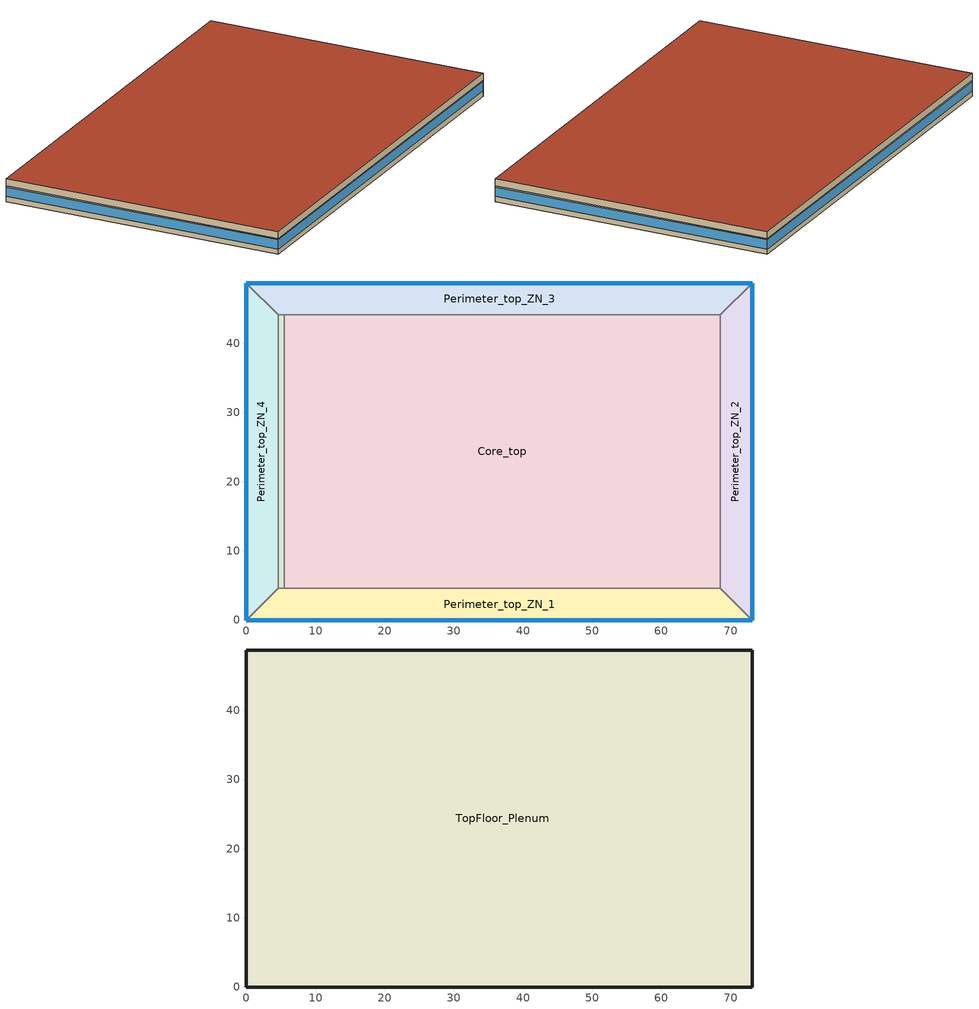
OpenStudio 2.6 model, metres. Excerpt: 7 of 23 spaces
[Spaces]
DataCenter_top_ZN_6
 floor adiabatic (BTAP-Int-Wall): 5.49,44.16 5.49,4.57 4.57,4.57 4.57,44.16 z43.6
 wall to Perimeter_top_ZN_4: 4.57,44.16 4.57,4.57 z43.6:46.34
 wall to Core_top: 5.49,4.57 5.49,44.16 z43.6:46.34
 wall to Perimeter_top_ZN_3: 5.49,44.16 4.57,44.16 z43.6:46.34
 wall to Perimeter_top_ZN_1: 4.57,4.57 5.49,4.57 z43.6:46.34
Perimeter_top_ZN_3
 floor adiabatic (BTAP-Int-Wall): 73.11,48.74 68.53,44.16 4.57,44.16 0,48.74 z43.6
 wall outside: 73.11,48.74 0,48.74 z43.6:46.34
 wall to Core_top: 5.49,44.16 68.53,44.16 z43.6:46.34
 wall to Perimeter_top_ZN_2: 68.53,44.16 73.11,48.74 z43.6:46.34
 wall to Perimeter_top_ZN_4: 0,48.74 4.57,44.16 z43.6:46.34
 window: 73.11,48.74 0,48.74 z44.51:46.1
Core_top
 floor adiabatic (BTAP-Int-Wall): 68.53,44.16 68.53,4.57 5.49,4.57 5.49,44.16 z43.6
 wall to Perimeter_top_ZN_1: 5.49,4.57 68.53,4.57 z43.6:46.34
 wall to Perimeter_top_ZN_2: 68.53,4.57 68.53,44.16 z43.6:46.34
Perimeter_top_ZN_2
 floor adiabatic (BTAP-Int-Wall): 73.11,48.74 73.11,0 68.53,4.57 68.53,44.16 z43.6
 wall outside: 73.11,0 73.11,48.74 z43.6:46.34
 wall to Perimeter_top_ZN_1: 68.53,4.57 73.11,0 z43.6:46.34
 window: 73.11,0 73.11,48.74 z44.51:46.1
Perimeter_top_ZN_1
 floor adiabatic (BTAP-Int-Wall): 68.53,4.57 73.11,0 0,0 4.57,4.57 z43.6
 wall outside: 0,0 73.11,0 z43.6:46.34
 wall to Perimeter_top_ZN_4: 4.57,4.57 0,0 z43.6:46.34
 window: 0,0 73.11,0 z44.51:46.1
Perimeter_top_ZN_4
 floor adiabatic (BTAP-Int-Wall): 0,48.74 4.57,44.16 4.57,4.57 0,0 z43.6
 wall outside: 0,48.74 0,0 z43.6:46.34
 window: 0,48.74 0,0 z44.51:46.1
TopFloor_Plenum
 floor to Perimeter_top_ZN_3: 73.11,48.74 68.53,44.16 4.57,44.16 0,48.74 z46.34
 floor to Perimeter_top_ZN_2: 73.11,48.74 73.11,0 68.53,4.57 68.53,44.16 z46.34
 floor to Perimeter_top_ZN_1: 68.53,4.57 73.11,0 0,0 4.57,4.57 z46.34
 floor to Perimeter_top_ZN_4: 0,48.74 4.57,44.16 4.57,4.57 0,0 z46.34
 floor to DataCenter_top_ZN_6: 5.49,44.16 5.49,4.57 4.57,4.57 4.57,44.16 z46.34
 floor to Core_top: 68.53,44.16 68.53,4.57 5.49,4.57 5.49,44.16 z46.34
 wall outside: 0,0 73.11,0 73.11,48.74 0,48.74 0,0 z46.34:47.56
 roof outside: 73.11,0 73.11,48.74 0,48.74 0,0 z47.56
[Building]
LargeOffice-CAN_BC_Vancouver.Intl.AP.718920_CWEC2016.epw created: 2018-09-14 14:09:40 +0000: North Axis {deg}=0; Default Construction Set=BTAP-Mass at hdd = 2800.0; Standards Number of Stories=13; Standards Number of Above Ground Stories=12; Standards Building Type=LargeOffice
[Site]
Vancouver Intl AP_BC_CAN: Latitude {deg}=49.195; Longitude {deg}=-123.184; Time Zone {hr}=-8; Elevation {m}=4.3
[Site:WaterMainsTemperature]
Calculation Method=Correlation; Annual Average Outdoor Air Temperature {C}=10.4083; Maximum Difference In Monthly Average Outdoor Air Temperatures {deltaC}=14.1
[Site:GroundTemperature:BuildingSurface]
19.527, 19.502, 19.536, 19.598, 20.002, 21.64, 22.225, 22.375, 21.449, 20.121, 19.802, 19.633
[SizingPeriod:DesignDay] Barometric Pressure {Pa}=101273; Sky Clearness=0; Rain Indicator=0; Snow Indicator=0; Day of Month=21; Daylight Saving Time Indicator=0; Humidity Indicating Type=Wetbulb; Dry-Bulb Temperature Range Modifier Type=DefaultMultipliers
Name | Maximum Dry-Bulb Temperature {C} | Daily Dry-Bulb Temperature Range {deltaC} | Humidity Indicating Conditions at Maximum Dry-Bulb | Wind Speed {m/s} | Wind Direction {deg} | Month | Day Type | Solar Model Indicator | ASHRAE Taub | ASHRAE Taud
Vancouver Intl AP Ann Htg 99.6% Condns DB | -6.1 | 0 | -6.1 | 3 | 100 | 12 | WinterDesignDay | ASHRAEClearSky
Vancouver Intl AP Ann Clg .4% Condns DB=>MWB | 25.1 | 7.6 | 18.5 | 3.7 | 300 | 7 | SummerDesignDay | ASHRAETau | 0.359 | 2.485
[Material:NoMass] Roughness=Smooth; Thermal Absorptance=0.9; Solar Absorptance=0.7
Name | Thermal Resistance {m2-K/W} | Visible Absorptance
Typical Carpet Pad; Typical Carpet Pad 1 | 0.21648 | 0.8
Typical Insulation 1 | 4.14482 | 0.7
Typical Insulation 2 | 2.90366 | 0.7
Typical Insulation 3 | 4.40527 | 0.7
Typical Carpet Pad 2 | 1.25503 | 0.8
Typical Carpet Pad 3; Typical Carpet Pad 4 | 1.69459 | 0.8
Typical Insulation 4 | 0.416649 | 0.7
Typical Insulation 5 | 0.416667 | 0.7
[Material]
Name | Roughness | Thickness {m} | Conductivity {W/m-K} | Density {kg/m3} | Specific Heat {J/kg-K} | Thermal Absorptance | Solar Absorptance | Visible Absorptance
G05 25mm wood | MediumSmooth | 0.0254 | 0.15 | 608 | 1630 | 0.9 | 0.5 | 0.5
100mm Normalweight concrete floor 1 | MediumSmooth | 0.1016 | 2.31 | 2322 | 832
G01 13mm gypsum board 1 | Smooth | 0.0127 | 0.16 | 800 | 1090 | 0.9 | 0.7 | 0.5
4 in. Normalweight Concrete Floor 1 | MediumRough | 0.1016 | 2.31 | 2322 | 832 | 0.9 | 0.7 | 0.7
1IN Stucco 1 | Smooth | 0.0253 | 0.6918 | 1858 | 837 | 0.9 | 0.7 | 0.92
8IN CONCRETE HW RefBldg 1 | Rough | 0.2032 | 1.311 | 2240 | 836.8 | 0.9 | 0.7 | 0.7
1/2IN Gypsum 1 | Smooth | 0.0127 | 0.16 | 784.9 | 830 | 0.9 | 0.4 | 0.4
Metal Roof Surface 1; F08 Metal surface 1 | Smooth | 0.0008 | 45.28 | 7824 | 500 | 0.9 | 0.7 | 0.7
6 in. Normalweight Concrete Floor 1; 6 in. Normalweight Concrete Floor 2; 6 in. Normalweight Concrete Floor 3 | MediumRough | 0.1524 | 2.31 | 2322 | 832 | 0.9 | 0.7 | 0.7
[Construction]
BTAP-Int-Partition; BTAP-Int-Door: G05 25mm wood
BTAP-Int-Floor: 100mm Normalweight concrete floor 1, Typical Carpet Pad
BTAP-Int-Wall: G01 13mm gypsum board 1, G01 13mm gypsum board 1
BTAP-Int-Ceiling: Typical Carpet Pad, 100mm Normalweight concrete floor 1
BTAP-Int-Window: SimpleGlazing
BTAP-Ext-Floor-Mass:U-0.227: Typical Insulation 1, 4 in. Normalweight Concrete Floor 1, Typical Carpet Pad 1
BTAP-Ext-Wall-Mass:U-0.315: 1IN Stucco 1, 8IN CONCRETE HW RefBldg 1, Typical Insulation 2, 1/2IN Gypsum 1
BTAP-Ext-Roof-Metal:U-0.227: Metal Roof Surface 1, Typical Insulation 3
BTAP-Grnd-Floor-Mass:U-0.757: 6 in. Normalweight Concrete Floor 1, Typical Carpet Pad 2
BTAP-Grnd-Wall-Mass:U-0.568: 6 in. Normalweight Concrete Floor 2, Typical Carpet Pad 3
BTAP-Grnd-Roof-Mass:U-0.568: 6 in. Normalweight Concrete Floor 3, Typical Carpet Pad 4
BTAP-Ext-FixedWindow:U=0.240 SHGC=0.600; BTAP-Ext-GlassDoors:U=0.240 SHGC=0.600; BTAP-Ext-Skylights:U=0.240 SHGC=0.600; BTAP-Ext-DaylightDomes:U=0.240 SHGC=0.600; BTAP-Ext-DaylightDiffuser:U=0.240 SHGC=0.600: SimpleGlazing:U=0.240 SHGC=0.600
BTAP-Ext-Door:U-2.4: F08 Metal surface 1, Typical Insulation 4
BTAP-Ext-OverHeadDoor:U-2.4: Typical Insulation 5
[DefaultConstructionSet]
BTAP-Mass at hdd = 2800.0: Default Exterior Surface Constructions=BTAP-Mass at hdd = 2800.0; Default Interior Surface Constructions=Default Surface Constructions 2; Default Ground Contact Surface Constructions=BTAP-Mass at hdd = 2800.0 1; Default Exterior SubSurface Constructions=BTAP-Mass at hdd = 2800.0; Default Interior SubSurface Constructions=Default Sub Surface Constructions 2; Interior Partition Construction=BTAP-Int-Partition
[DefaultSurfaceConstructions]
Name | Floor Construction | Wall Construction | Roof Ceiling Construction
Default Surface Constructions 2 | BTAP-Int-Floor | BTAP-Int-Wall | BTAP-Int-Ceiling
BTAP-Mass at hdd = 2800.0 | BTAP-Ext-Floor-Mass:U-0.227 | BTAP-Ext-Wall-Mass:U-0.315 | BTAP-Ext-Roof-Metal:U-0.227
BTAP-Mass at hdd = 2800.0 1 | BTAP-Grnd-Floor-Mass:U-0.757 | BTAP-Grnd-Wall-Mass:U-0.568 | BTAP-Grnd-Roof-Mass:U-0.568
[DefaultSubSurfaceConstructions]
Name | Fixed Window Construction | Operable Window Construction | Door Construction | Glass Door Construction | Overhead Door Construction | Skylight Construction | Tubular Daylight Dome Construction | Tubular Daylight Diffuser Construction
Default Sub Surface Constructions 2 | BTAP-Int-Window | BTAP-Int-Window | BTAP-Int-Door
BTAP-Mass at hdd = 2800.0 | BTAP-Ext-FixedWindow:U=0.240 SHGC=0.600 | BTAP-Ext-FixedWindow:U=0.240 SHGC=0.600 | BTAP-Ext-Door:U-2.4 | BTAP-Ext-GlassDoors:U=0.240 SHGC=0.600 | BTAP-Ext-OverHeadDoor:U-2.4 | BTAP-Ext-Skylights:U=0.240 SHGC=0.600 | BTAP-Ext-DaylightDomes:U=0.240 SHGC=0.600 | BTAP-Ext-DaylightDiffuser:U=0.240 SHGC=0.600
[WindowMaterial:SimpleGlazingSystem] Solar Heat Gain Coefficient=0.6; Visible Transmittance=0.21
Name | U-Factor {W/m2-K}
SimpleGlazing | 2.2
SimpleGlazing:U=0.240 SHGC=0.600 | 2.4
[Space] Building Story=Building Story 3
Name | Space Type | Thermal Zone | Part of Total Floor Area
DataCenter_top_ZN_6 | Space Function Office - open plan | DataCenter_top_ZN_6 ZN
Perimeter_top_ZN_3 | Space Function Office - open plan | Perimeter_top_ZN_3 ZN | Yes
Core_top | Space Function Office - open plan | Core_top ZN | Yes
Perimeter_top_ZN_2 | Space Function Office - open plan | Perimeter_top_ZN_2 ZN | Yes
Perimeter_top_ZN_1 | Space Function Office - open plan | Perimeter_top_ZN_1 ZN | Yes
TopFloor_Plenum | Space Function - undefined - | TopFloor_Plenum ZN | No
Perimeter_top_ZN_4 | Space Function Office - open plan | Perimeter_top_ZN_4 ZN | Yes
[BuildingStory]
Building Story 3: Nominal Z Coordinate {m}=43.5952
[SpaceType] Standards Building Type=Space Function
Name | Default Schedule Set | Design Specification Outdoor Air Object | Standards Space Type
Space Function Office - open plan | Space Function Office - open plan Schedule Set | Space Function Office - open plan Ventilation | Office - open plan
Space Function - undefined - | Space Function - undefined - Schedule Set | Space Function - undefined - Ventilation | - undefined -
[DesignSpecification:OutdoorAir]
Name | Outdoor Air Flow per Person {m3/s-person} | Outdoor Air Flow per Floor Area {m3/s-m2} | Outdoor Air Flow Air Changes per Hour {1/hr} | Outdoor Air Method
Space Function - undefined - Ventilation | 0 | 0 | 0
Space Function Office - open plan Ventilation |  | 0.0004318 |  | Sum
[DefaultScheduleSet] Infiltration Schedule=Always On
Name | Number of People Schedule | People Activity Level Schedule | Lighting Schedule | Electric Equipment Schedule
Space Function - undefined - Schedule Set
Space Function Office - open plan Schedule Set | NECB-A-Occupancy | NECB-Activity | NECB-A-Lighting | NECB-A-Electric-Equipment
[ThermostatSetpoint:DualSetpoint]
Name | Heating Setpoint Temperature Schedule | Cooling Setpoint Temperature Schedule
Space Function Office - open plan Thermostat 3; Space Function Office - open plan Thermostat 7; Space Function Office - open plan Thermostat 16; Space Function Office - open plan Thermostat 17; Space Function Office - open plan Thermostat 18; Space Function Office - open plan Thermostat 19 | NECB-A-Thermostat Setpoint-Heating | NECB-A-Thermostat Setpoint-Cooling
Space Function - undefined - Thermostat 3
[People:Definition]
Space Function Office - open plan People Definition: Number of People Calculation Method=People/Area; People per Space Floor Area {person/m2}=0.0500522; Fraction Radiant=0.3
[People]
Space Function Office - open plan People: People Definition=Space Function Office - open plan People Definition; Space or SpaceType=Space Function Office - open plan; Work Efficiency Schedule=Work Efficiency Schedule; Clothing Insulation Schedule=Clothing Schedule; Air Velocity Schedule=Air Velocity Schedule; Multiplier=1
[Lights:Definition]
Space Function Office - open plan Lights Definition: Design Level Calculation Method=Watts/Area; Watts per Space Floor Area {W/m2}=10.9999; Fraction Radiant=0.5; Fraction Visible=0.2
[Lights]
Space Function Office - open plan Lights: Lights Definition=Space Function Office - open plan Lights Definition; Space or SpaceType=Space Function Office - open plan; Fraction Replaceable=1
[ElectricEquipment:Definition]
Space Function Office - open plan Elec Equip Definition: Design Level Calculation Method=Watts/Area; Watts per Space Floor Area {W/m2}=7.49994; Fraction Radiant=0.5
[ElectricEquipment]
Space Function Office - open plan Elec Equip: Electric Equipment Definition=Space Function Office - open plan Elec Equip Definition; Space or SpaceType=Space Function Office - open plan
[SpaceInfiltration:DesignFlowRate] Schedule=Always On Discrete; Design Flow Rate Calculation Method=Flow/ExteriorArea; Flow per Exterior Surface Area {m3/s-m2}=0.00025; Constant Term Coefficient=0; Temperature Term Coefficient=0; Velocity Term Coefficient=0.224; Velocity Squared Term Coefficient=0
Name | Space or SpaceType
Perimeter_top_ZN_1 Infiltration | Perimeter_top_ZN_1
Perimeter_top_ZN_2 Infiltration | Perimeter_top_ZN_2
Perimeter_top_ZN_3 Infiltration | Perimeter_top_ZN_3
Perimeter_top_ZN_4 Infiltration | Perimeter_top_ZN_4
TopFloor_Plenum Infiltration | TopFloor_Plenum
[ThermalZone] Use Ideal Air Loads=No
Name | Thermostat
Core_top ZN | Space Function Office - open plan Thermostat 3
DataCenter_top_ZN_6 ZN | Space Function Office - open plan Thermostat 7
Perimeter_top_ZN_1 ZN | Space Function Office - open plan Thermostat 16
Perimeter_top_ZN_2 ZN | Space Function Office - open plan Thermostat 17
Perimeter_top_ZN_3 ZN | Space Function Office - open plan Thermostat 18
Perimeter_top_ZN_4 ZN | Space Function Office - open plan Thermostat 19
TopFloor_Plenum ZN | Space Function - undefined - Thermostat 3
[Zone equipment]
Perimeter_bot_ZN_2 ZN: Zone HVAC Ideal Loads Air System 12
Perimeter_bot_ZN_3 ZN: Zone HVAC Ideal Loads Air System 13
Perimeter_bot_ZN_4 ZN: Zone HVAC Ideal Loads Air System 14
Perimeter_mid_ZN_1 ZN: Zone HVAC Ideal Loads Air System 15
Perimeter_mid_ZN_2 ZN: Zone HVAC Ideal Loads Air System 16
Perimeter_mid_ZN_3 ZN: Zone HVAC Ideal Loads Air System 17
Perimeter_mid_ZN_4 ZN: Zone HVAC Ideal Loads Air System 18
Perimeter_top_ZN_1 ZN: Zone HVAC Ideal Loads Air System 19
Perimeter_top_ZN_2 ZN: Zone HVAC Ideal Loads Air System 20
Perimeter_top_ZN_3 ZN: Zone HVAC Ideal Loads Air System 21
Perimeter_top_ZN_4 ZN: Zone HVAC Ideal Loads Air System 22
TopFloor_Plenum ZN: Zone HVAC Ideal Loads Air System 23
[Schedule:Ruleset]
Always On: Default Day Schedule=Always On Default
Clothing Schedule: Default Day Schedule=Clothing Schedule Default Winter Clothes
Air Velocity Schedule: Default Day Schedule=Air Velocity Schedule Default
Work Efficiency Schedule: Default Day Schedule=Work Efficiency Schedule Default
NECB-A-Occupancy: Default Day Schedule=NECB-A-Occupancy Default
NECB-Activity: Default Day Schedule=NECB-Activity Default; Summer Design Day Schedule=NECB-Activity Summer Design Day; Winter Design Day Schedule=NECB-Activity Winter Design Day
NECB-A-Lighting: Default Day Schedule=NECB-A-Lighting Default
NECB-A-Electric-Equipment: Default Day Schedule=NECB-A-Electric-Equipment Default
NECB-A-Thermostat Setpoint-Heating: Default Day Schedule=NECB-A-Thermostat Setpoint-Heating Default
NECB-A-Thermostat Setpoint-Cooling: Default Day Schedule=NECB-A-Thermostat Setpoint-Cooling Default
[Schedule:Day]
Always On Default; Clothing Schedule Default Winter Clothes: 24, 0, 1
Clothing Schedule Summer Clothes: 24, 0, 0.5
Air Velocity Schedule Default; NECB-A-Electric-Equipment Sat Day; NECB-A-Electric-Equipment Sun|Hol Day: 24, 0, 0.2
Work Efficiency Schedule Default; NECB-A-Occupancy Sat Day; NECB-A-Occupancy Sun|Hol Day: 24, 0, 0
NECB-A-Occupancy Default; NECB-A-Occupancy Default|Wkdy Day: 7, 0, 0, 8, 0, 0.1, 9, 0, 0.7, 12, 0, 0.9, 14, 0, 0.5, 17, 0, 0.9, 18, 0, 0.7, 19, 0, 0.3, 23, 0, 0.1, 24, 0, 0
NECB-Activity Default; NECB-Activity Winter Design Day; NECB-Activity Summer Design Day: 24, 0, 130
NECB-A-Lighting Default; NECB-A-Lighting Default|Wkdy Day: 7, 0, 0.05, 8, 0, 0.3, 9, 0, 0.8, 17, 0, 0.9, 18, 0, 0.8, 19, 0, 0.5, 21, 0, 0.3, 23, 0, 0.1, 24, 0, 0.05
NECB-A-Lighting Sat Day; NECB-A-Lighting Sun|Hol Day: 24, 0, 0.05
NECB-A-Electric-Equipment Default; NECB-A-Electric-Equipment Default|Wkdy Day: 7, 0, 0.2, 8, 0, 0.3, 9, 0, 0.8, 18, 0, 0.9, 19, 0, 0.5, 21, 0, 0.3, 24, 0, 0.2
NECB-A-Thermostat Setpoint-Heating Default; NECB-A-Thermostat Setpoint-Heating Default|Wkdy Day: 6, 0, 18, 7, 0, 20, 21, 0, 22, 24, 0, 18
NECB-A-Thermostat Setpoint-Heating Sat Day; NECB-A-Thermostat Setpoint-Heating Sun|Hol Day: 24, 0, 18
NECB-A-Thermostat Setpoint-Cooling Default; NECB-A-Thermostat Setpoint-Cooling Default|Wkdy Day: 6, 0, 35, 21, 0, 24, 24, 0, 35
NECB-A-Thermostat Setpoint-Cooling Sat Day; NECB-A-Thermostat Setpoint-Cooling Sun|Hol Day: 24, 0, 35
[Schedule:Rule] Date Specification Type=DateRange; Start Day=1
Name | Schedule Ruleset | Rule Order | Day Schedule | Start Month | End Month | End Day | Apply Monday | Apply Tuesday | Apply Wednesday | Apply Thursday | Apply Friday | Apply Saturday | Apply Sunday
Schedule Rule 1 | Clothing Schedule | 0 | Clothing Schedule Summer Clothes | 5 | 9 | 30
Schedule Rule 2 | NECB-A-Occupancy | 2 | NECB-A-Occupancy Default|Wkdy Day | 1 | 12 | 31 | Yes | Yes | Yes | Yes | Yes
Schedule Rule 3 | NECB-A-Occupancy | 1 | NECB-A-Occupancy Sat Day | 1 | 12 | 31 |  |  |  |  |  | Yes
Schedule Rule 4 | NECB-A-Occupancy | 0 | NECB-A-Occupancy Sun|Hol Day | 1 | 12 | 31 |  |  |  |  |  |  | Yes
Schedule Rule 5 | NECB-A-Lighting | 2 | NECB-A-Lighting Default|Wkdy Day | 1 | 12 | 31 | Yes | Yes | Yes | Yes | Yes
Schedule Rule 6 | NECB-A-Lighting | 1 | NECB-A-Lighting Sat Day | 1 | 12 | 31 |  |  |  |  |  | Yes
Schedule Rule 7 | NECB-A-Lighting | 0 | NECB-A-Lighting Sun|Hol Day | 1 | 12 | 31 |  |  |  |  |  |  | Yes
Schedule Rule 8 | NECB-A-Electric-Equipment | 2 | NECB-A-Electric-Equipment Default|Wkdy Day | 1 | 12 | 31 | Yes | Yes | Yes | Yes | Yes
Schedule Rule 9 | NECB-A-Electric-Equipment | 1 | NECB-A-Electric-Equipment Sat Day | 1 | 12 | 31 |  |  |  |  |  | Yes
Schedule Rule 10 | NECB-A-Electric-Equipment | 0 | NECB-A-Electric-Equipment Sun|Hol Day | 1 | 12 | 31 |  |  |  |  |  |  | Yes
Schedule Rule 11 | NECB-A-Thermostat Setpoint-Heating | 2 | NECB-A-Thermostat Setpoint-Heating Default|Wkdy Day | 1 | 12 | 31 | Yes | Yes | Yes | Yes | Yes
Schedule Rule 12 | NECB-A-Thermostat Setpoint-Heating | 1 | NECB-A-Thermostat Setpoint-Heating Sat Day | 1 | 12 | 31 |  |  |  |  |  | Yes
Schedule Rule 13 | NECB-A-Thermostat Setpoint-Heating | 0 | NECB-A-Thermostat Setpoint-Heating Sun|Hol Day | 1 | 12 | 31 |  |  |  |  |  |  | Yes
Schedule Rule 14 | NECB-A-Thermostat Setpoint-Cooling | 2 | NECB-A-Thermostat Setpoint-Cooling Default|Wkdy Day | 1 | 12 | 31 | Yes | Yes | Yes | Yes | Yes
Schedule Rule 15 | NECB-A-Thermostat Setpoint-Cooling | 1 | NECB-A-Thermostat Setpoint-Cooling Sat Day | 1 | 12 | 31 |  |  |  |  |  | Yes
Schedule Rule 16 | NECB-A-Thermostat Setpoint-Cooling | 0 | NECB-A-Thermostat Setpoint-Cooling Sun|Hol Day | 1 | 12 | 31 |  |  |  |  |  |  | Yes
[Schedule:Constant]
Always On Discrete: Value=1
